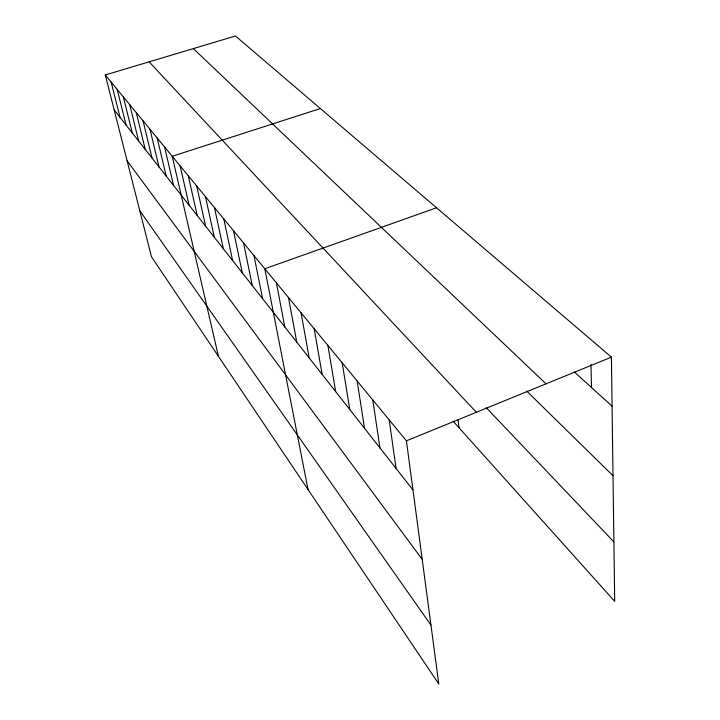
<?xml version="1.0" encoding="UTF-8"?>
<svg xmlns="http://www.w3.org/2000/svg" width="720" height="720" viewBox="0 0 720 720"><rect width="100%" height="100%" fill="white"/><g stroke="black" fill="none" stroke-linecap="round" stroke-linejoin="round"><path stroke-width="1.08" d="M611.415 357.147L235.458 36L105.3 74.961L406.422 440.829L611.415 357.147L614.7 601.353L453.123 421.191M436.545 207.774L264.807 268.758L308.043 489.582M320.373 108.54L172.224 156.276L218.439 356.346M574.344 371.952L612.072 406.161M193.347 48.609L546.021 383.841M526.761 391.14L613.008 475.758M486.207 407.628L613.899 541.917M149.103 61.848L476.361 412.281M114.174 109.908L412.956 489.906M127.116 160.821L422.199 559.35M139.788 210.708L430.956 625.122M105.3 74.961L151.497 256.806L438.795 684L406.422 440.829M111.15 82.071L120.051 117.369M117.162 89.37L126.081 125.046M123.345 96.894L132.291 132.939M129.717 104.625L138.672 141.057M136.278 112.599L145.242 149.418M143.028 120.807L152.01 158.022M149.994 129.267L158.976 166.887M157.176 137.988L166.158 176.022M164.583 146.988L173.565 185.436M180.126 165.87L189.09 205.182M188.28 175.788L197.235 215.541M196.713 186.03L205.641 226.233M205.443 196.632L214.335 237.294M214.47 207.603L223.326 248.724M223.821 218.961L232.632 260.559M233.505 230.733L242.271 272.817M243.558 242.946L252.252 285.507M253.98 255.609L262.602 298.674M276.399 282.843L284.823 326.943M288.468 297.513L296.775 342.144M301.05 312.795L309.222 357.966M314.163 328.734L322.182 374.445M327.861 345.366L335.691 391.635M342.162 362.754L349.794 409.572M357.12 380.925L364.536 428.31M372.789 399.96L379.935 447.903M389.205 419.904L396.063 468.414M458.145 419.886L458.946 427.68M590.958 364.437L591.534 387.54"/></g></svg>
